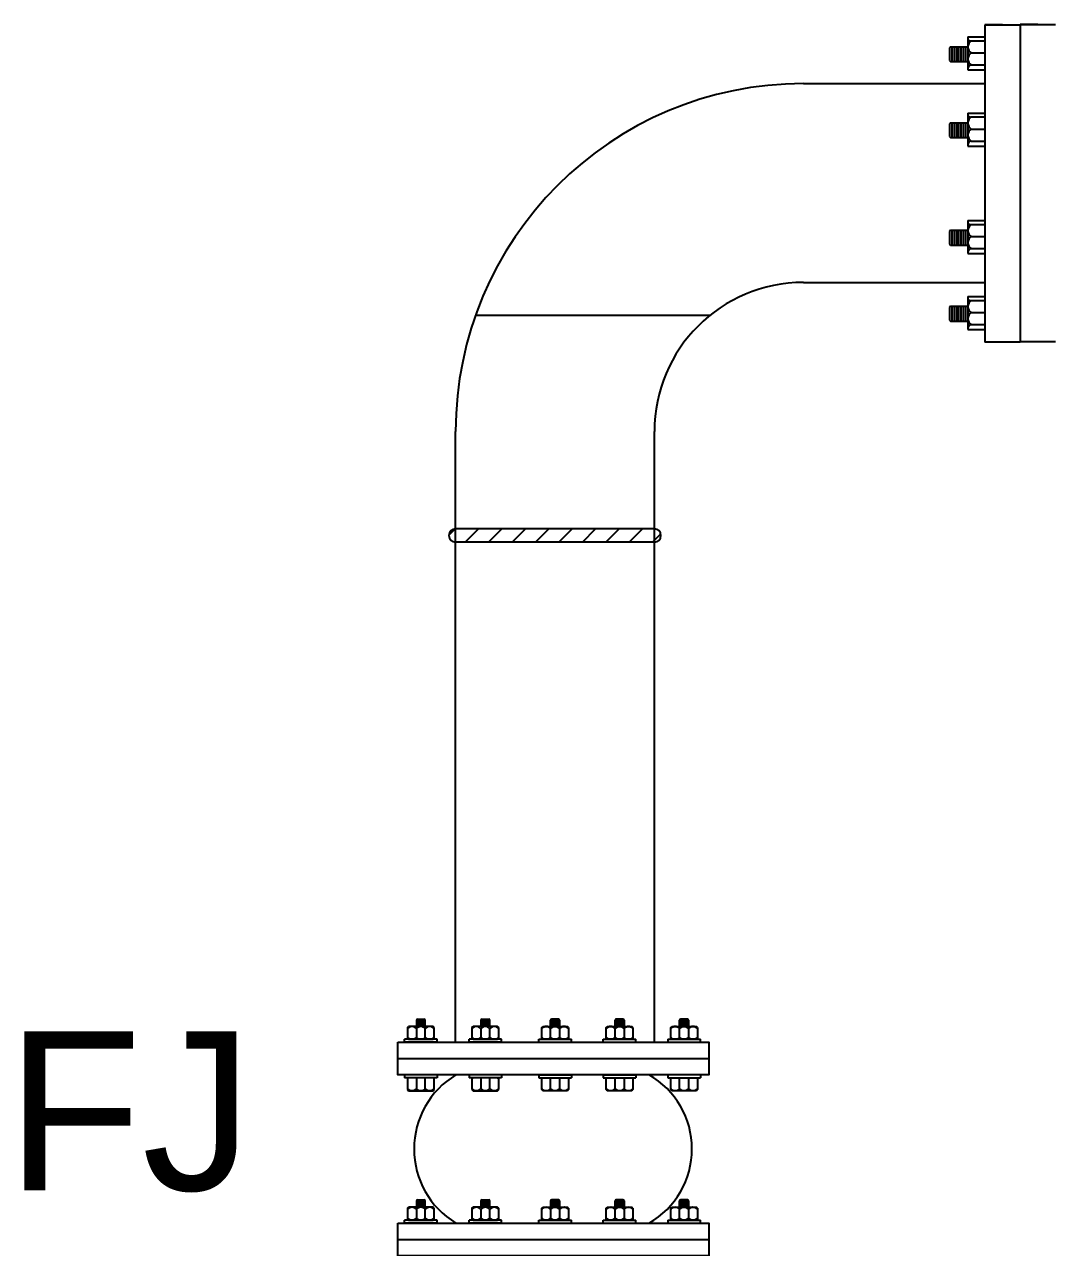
# Model space of a CAD drawing. Header units: inches. Extents: x 51172 to 63334, y -27893 to -10796.
# Drawn here: x 55906 to 56683, y -15551 to -14628 of the extents above; entities that cross this region are included whole.
import ezdxf

# ---------------------------------------------------------------- set-up
doc = ezdxf.new("R2010")
doc.units = ezdxf.units.IN
doc.header["$MEASUREMENT"] = 0
doc.styles.get("Standard").update_dxf_attribs({"font": 'arial.ttf'})

msp = doc.modelspace()

# ---------------------------------------------------------------- linework, layer by layer
for p, q in [((56630.53, -14628.67), (56643.83, -14628.67)), ((56630.53, -14628.67), (56630.53, -14868.2)), ((56643.83, -14628.67), (56630.53, -14628.67)), ((56643.83, -14628.67), (56657.14, -14628.67)), ((56670.45, -14628.49), (56657.14, -14628.49)), ((56657.14, -14628.49), (56670.45, -14628.49)), ((56657.14, -14628.49), (56657.14, -14868.02)), ((56670.45, -14628.49), (56683.76, -14628.49)), ((56604.68, -14645.27), (56603.82, -14646.13)), ((56603.82, -14646.13), (56603.82, -14655.58)), ((56604.68, -14645.27), (56617.65, -14645.27)), ((56605.54, -14645.27), (56605.54, -14656.44)), ((56605.54, -14645.27), (56605.54, -14656.44)), ((56607.25, -14645.27), (56607.25, -14656.44)), ((56607.25, -14645.27), (56607.25, -14656.44)), ((56607.25, -14645.27), (56607.25, -14656.44)), ((56608.97, -14645.27), (56608.97, -14656.44)), ((56610.69, -14645.27), (56610.69, -14656.44)), ((56612.4, -14645.27), (56612.4, -14656.44)), ((56614.12, -14645.27), (56614.12, -14656.44)), ((56615.84, -14645.27), (56615.84, -14656.44)), ((56617.65, -14637.95), (56630.53, -14637.95)), ((56617.65, -14637.95), (56617.65, -14662.84)), ((56620.26, -14640.93), (56630.53, -14640.93)), ((56603.82, -14655.58), (56604.68, -14656.44)), ((56620.26, -14650), (56630.53, -14650)), ((56604.68, -14656.44), (56617.65, -14656.44)), ((56617.65, -14662.84), (56630.53, -14662.84)), ((56620.26, -14659.08), (56630.53, -14659.08)), ((56493.55, -14673.13), (56630.53, -14673.13)), ((56617.65, -14695.33), (56630.53, -14695.33)), ((56617.65, -14695.33), (56617.65, -14720.23)), ((56620.26, -14698.31), (56630.53, -14698.31)), ((56604.68, -14702.65), (56603.82, -14703.51)), ((56603.82, -14703.51), (56603.82, -14712.97)), ((56604.68, -14702.65), (56617.65, -14702.65)), ((56605.54, -14702.65), (56605.54, -14713.83)), ((56605.54, -14702.65), (56605.54, -14713.83)), ((56607.25, -14702.65), (56607.25, -14713.83)), ((56607.25, -14702.65), (56607.25, -14713.83)), ((56607.25, -14702.65), (56607.25, -14713.83)), ((56608.97, -14702.65), (56608.97, -14713.83)), ((56610.69, -14702.65), (56610.69, -14713.83)), ((56612.4, -14702.65), (56612.4, -14713.83)), ((56614.12, -14702.65), (56614.12, -14713.83)), ((56615.84, -14702.65), (56615.84, -14713.83)), ((56620.26, -14707.39), (56630.53, -14707.39)), ((56603.82, -14712.97), (56604.68, -14713.83)), ((56604.68, -14713.83), (56617.65, -14713.83)), ((56620.26, -14716.47), (56630.53, -14716.47)), ((56617.65, -14720.23), (56630.53, -14720.23)), ((56604.68, -14783.8), (56603.82, -14784.66)), ((56603.82, -14784.66), (56603.82, -14794.12)), ((56604.68, -14783.8), (56617.65, -14783.8)), ((56605.54, -14783.8), (56605.54, -14794.98)), ((56605.54, -14783.8), (56605.54, -14794.98)), ((56607.25, -14783.8), (56607.25, -14794.98)), ((56607.25, -14783.8), (56607.25, -14794.98)), ((56607.25, -14783.8), (56607.25, -14794.98)), ((56608.97, -14783.8), (56608.97, -14794.98)), ((56610.69, -14783.8), (56610.69, -14794.98)), ((56612.4, -14783.8), (56612.4, -14794.98)), ((56614.12, -14783.8), (56614.12, -14794.98)), ((56615.84, -14783.8), (56615.84, -14794.98)), ((56617.65, -14776.49), (56630.53, -14776.49)), ((56617.65, -14776.49), (56617.65, -14801.38)), ((56620.26, -14779.46), (56630.53, -14779.46)), ((56620.26, -14788.54), (56630.53, -14788.54)), ((56603.82, -14794.12), (56604.68, -14794.98)), ((56604.68, -14794.98), (56617.65, -14794.98)), ((56617.65, -14801.38), (56630.53, -14801.38)), ((56620.26, -14797.62), (56630.53, -14797.62)), ((56493.55, -14823.13), (56630.53, -14823.13)), ((56617.65, -14833.87), (56630.53, -14833.87)), ((56617.65, -14833.87), (56617.65, -14858.76)), ((56620.26, -14836.84), (56630.53, -14836.84)), ((56422.84, -14848.13), (56246.06, -14848.13)), ((56604.68, -14841.18), (56603.82, -14842.04)), ((56603.82, -14842.04), (56603.82, -14851.5)), ((56604.68, -14841.18), (56617.65, -14841.18)), ((56605.54, -14841.18), (56605.54, -14852.36)), ((56605.54, -14841.18), (56605.54, -14852.36)), ((56607.25, -14841.18), (56607.25, -14852.36)), ((56607.25, -14841.18), (56607.25, -14852.36)), ((56607.25, -14841.18), (56607.25, -14852.36)), ((56608.97, -14841.18), (56608.97, -14852.36)), ((56610.69, -14841.18), (56610.69, -14852.36)), ((56612.4, -14841.18), (56612.4, -14852.36)), ((56614.12, -14841.18), (56614.12, -14852.36)), ((56615.84, -14841.18), (56615.84, -14852.36)), ((56620.26, -14845.92), (56630.53, -14845.92)), ((56603.82, -14851.5), (56604.68, -14852.36)), ((56604.68, -14852.36), (56617.65, -14852.36)), ((56620.26, -14855), (56630.53, -14855)), ((56617.65, -14858.76), (56630.53, -14858.76)), ((56657.14, -14867.84), (56670.45, -14867.84)), ((56670.45, -14867.84), (56683.76, -14867.84)), ((56630.53, -14868.02), (56643.83, -14868.02)), ((56643.83, -14868.02), (56657.14, -14868.02)), ((56231.05, -14943.13), (56231.05, -14935.63)), ((56381.05, -14943.13), (56381.05, -14935.63)), ((56231.05, -15396.5), (56231.05, -14943.13)), ((56381.05, -15396.5), (56381.05, -14943.13)), ((56381.05, -15009.13), (56231.05, -15009.13)), ((56381.05, -15019.13), (56231.05, -15019.13)), ((56391.17, -15394.27), (56391.17, -15396.5)), ((56391.18, -15530.68), (56391.18, -15532.9))]:
    msp.add_line(p, q)
at = {"linetype": 'Continuous'}
for p, q in [((56226.07, -15013.7), (56230.62, -15009.15)), ((56238.32, -15019.13), (56248.32, -15009.13)), ((56255.99, -15019.13), (56265.99, -15009.13)), ((56273.67, -15019.13), (56283.67, -15009.13)), ((56291.35, -15019.13), (56301.35, -15009.13)), ((56309.03, -15019.13), (56319.03, -15009.13)), ((56326.71, -15019.13), (56336.71, -15009.13)), ((56344.38, -15019.13), (56354.38, -15009.13)), ((56362.06, -15019.13), (56372.06, -15009.13)), ((56379.74, -15019.13), (56385.91, -15012.96)), ((56194.73, -15385.4), (56195.53, -15384.59)), ((56214.09, -15384.59), (56195.53, -15384.59)), ((56201.45, -15379.78), (56201.45, -15384.59)), ((56202.26, -15378.97), (56207.37, -15378.97)), ((56208.17, -15384.59), (56208.17, -15379.78)), ((56214.9, -15385.4), (56214.09, -15384.59)), ((56243.39, -15385.4), (56244.2, -15384.59)), ((56262.76, -15384.59), (56244.2, -15384.59)), ((56250.12, -15379.78), (56250.12, -15384.59)), ((56250.92, -15378.97), (56256.03, -15378.97)), ((56256.84, -15384.59), (56256.84, -15379.78)), ((56263.57, -15385.4), (56262.76, -15384.59)), ((56296.06, -15385.4), (56296.86, -15384.59)), ((56296.86, -15384.59), (56315.42, -15384.59)), ((56302.78, -15384.59), (56302.78, -15379.78)), ((56308.7, -15378.97), (56303.59, -15378.97)), ((56309.51, -15379.78), (56309.51, -15384.59)), ((56316.23, -15385.4), (56315.42, -15384.59)), ((56344.73, -15385.4), (56345.53, -15384.59)), ((56345.53, -15384.59), (56364.09, -15384.59)), ((56351.45, -15384.59), (56351.45, -15379.78)), ((56357.37, -15378.97), (56352.26, -15378.97)), ((56358.17, -15379.78), (56358.17, -15384.59)), ((56364.9, -15385.4), (56364.09, -15384.59)), ((56393.39, -15385.4), (56394.2, -15384.59)), ((56394.2, -15384.59), (56412.76, -15384.59)), ((56400.12, -15384.59), (56400.12, -15379.78)), ((56406.03, -15378.97), (56400.92, -15378.97)), ((56406.84, -15379.78), (56406.84, -15384.59)), ((56413.56, -15385.4), (56412.76, -15384.59)), ((56194.73, -15385.4), (56194.73, -15393.47)), ((56194.73, -15393.47), (56195.53, -15394.27)), ((56201.45, -15386.2), (56201.45, -15392.64)), ((56208.17, -15392.64), (56208.17, -15386.2)), ((56214.09, -15394.27), (56214.9, -15393.47)), ((56214.9, -15393.47), (56214.9, -15385.4)), ((56243.39, -15385.4), (56243.39, -15393.47)), ((56243.39, -15393.47), (56244.2, -15394.27)), ((56250.12, -15386.2), (56250.12, -15392.64)), ((56256.84, -15392.64), (56256.84, -15386.2)), ((56262.76, -15394.27), (56263.57, -15393.47)), ((56263.57, -15393.47), (56263.57, -15385.4)), ((56296.06, -15393.47), (56296.06, -15385.4)), ((56296.86, -15394.27), (56296.06, -15393.47)), ((56302.78, -15392.64), (56302.78, -15386.2)), ((56309.51, -15386.2), (56309.51, -15392.64)), ((56316.23, -15393.47), (56315.42, -15394.27)), ((56316.23, -15385.4), (56316.23, -15393.47)), ((56344.73, -15393.47), (56344.73, -15385.4)), ((56345.53, -15394.27), (56344.73, -15393.47)), ((56351.45, -15392.64), (56351.45, -15386.2)), ((56358.17, -15386.2), (56358.17, -15392.64)), ((56364.9, -15393.47), (56364.09, -15394.27)), ((56364.9, -15385.4), (56364.9, -15393.47)), ((56393.39, -15393.47), (56393.39, -15385.4)), ((56394.2, -15394.27), (56393.39, -15393.47)), ((56400.12, -15392.64), (56400.12, -15386.2)), ((56406.84, -15386.2), (56406.84, -15392.64)), ((56413.56, -15393.47), (56412.76, -15394.27)), ((56413.56, -15385.4), (56413.56, -15393.47)), ((56217.12, -15394.27), (56192.51, -15394.27)), ((56192.51, -15396.5), (56192.51, -15394.27)), ((56217.12, -15396.5), (56192.51, -15396.5)), ((56195.53, -15394.27), (56214.09, -15394.27)), ((56217.12, -15396.5), (56217.12, -15394.27)), ((56241.18, -15396.5), (56241.18, -15394.27)), ((56265.78, -15394.27), (56241.18, -15394.27)), ((56265.78, -15396.5), (56241.18, -15396.5)), ((56244.2, -15394.27), (56262.76, -15394.27)), ((56265.78, -15396.5), (56265.78, -15394.27)), ((56293.84, -15394.27), (56318.45, -15394.27)), ((56293.84, -15396.5), (56293.84, -15394.27)), ((56293.84, -15396.5), (56318.45, -15396.5)), ((56315.42, -15394.27), (56296.86, -15394.27)), ((56318.45, -15396.5), (56318.45, -15394.27)), ((56342.51, -15396.5), (56342.51, -15394.27)), ((56342.51, -15394.27), (56367.11, -15394.27)), ((56342.51, -15396.5), (56367.11, -15396.5)), ((56364.09, -15394.27), (56345.53, -15394.27)), ((56367.11, -15396.5), (56367.11, -15394.27)), ((56391.17, -15394.27), (56415.78, -15394.27)), ((56412.76, -15394.27), (56394.2, -15394.27)), ((56415.78, -15396.5), (56415.78, -15394.27)), ((56187.41, -15408.82), (56422.22, -15408.82)), ((56217.12, -15421.15), (56192.51, -15421.15)), ((56192.51, -15421.15), (56192.51, -15423.37)), ((56217.12, -15421.15), (56217.12, -15423.37)), ((56241.18, -15421.15), (56241.18, -15423.37)), ((56265.78, -15421.15), (56241.18, -15421.15)), ((56265.78, -15421.15), (56265.78, -15423.37)), ((56293.84, -15421.15), (56318.45, -15421.15)), ((56293.84, -15421.15), (56293.84, -15423.37)), ((56318.45, -15421.15), (56318.45, -15423.37)), ((56342.51, -15421.15), (56342.51, -15423.37)), ((56342.51, -15421.15), (56367.11, -15421.15)), ((56367.11, -15421.15), (56367.11, -15423.37)), ((56391.17, -15421.15), (56391.17, -15423.37)), ((56415.78, -15421.15), (56415.78, -15423.37)), ((56217.12, -15423.37), (56192.51, -15423.37)), ((56194.73, -15424.18), (56195.54, -15423.37)), ((56194.73, -15424.18), (56194.73, -15432.24)), ((56201.45, -15423.37), (56201.45, -15431.42)), ((56208.17, -15431.42), (56208.17, -15423.37)), ((56214.89, -15424.18), (56214.09, -15423.37)), ((56214.89, -15432.24), (56214.89, -15424.18)), ((56265.78, -15423.37), (56241.18, -15423.37)), ((56243.4, -15424.18), (56244.2, -15423.37)), ((56243.4, -15424.18), (56243.4, -15432.24)), ((56250.12, -15423.37), (56250.12, -15431.42)), ((56256.84, -15431.42), (56256.84, -15423.37)), ((56263.56, -15424.18), (56262.75, -15423.37)), ((56263.56, -15432.24), (56263.56, -15424.18)), ((56293.84, -15423.37), (56318.45, -15423.37)), ((56296.06, -15424.18), (56296.87, -15423.37)), ((56296.06, -15432.24), (56296.06, -15424.18)), ((56302.78, -15431.42), (56302.78, -15423.37)), ((56309.5, -15423.37), (56309.5, -15431.42)), ((56316.22, -15424.18), (56315.42, -15423.37)), ((56316.22, -15424.18), (56316.22, -15432.24)), ((56342.51, -15423.37), (56367.11, -15423.37)), ((56344.73, -15424.18), (56345.54, -15423.37)), ((56344.73, -15432.24), (56344.73, -15424.18)), ((56351.45, -15431.42), (56351.45, -15423.37)), ((56358.17, -15423.37), (56358.17, -15431.42)), ((56364.89, -15424.18), (56364.09, -15423.37)), ((56364.89, -15424.18), (56364.89, -15432.24)), ((56391.17, -15423.37), (56415.78, -15423.37)), ((56393.4, -15424.18), (56394.2, -15423.37)), ((56393.4, -15432.24), (56393.4, -15424.18)), ((56400.12, -15431.42), (56400.12, -15423.37)), ((56406.84, -15423.37), (56406.84, -15431.42)), ((56413.56, -15424.18), (56412.75, -15423.37)), ((56413.56, -15424.18), (56413.56, -15432.24)), ((56194.73, -15432.24), (56195.54, -15433.05)), ((56195.54, -15433.05), (56214.09, -15433.05)), ((56214.09, -15433.05), (56214.89, -15432.24)), ((56243.4, -15432.24), (56244.2, -15433.05)), ((56244.2, -15433.05), (56262.75, -15433.05)), ((56262.75, -15433.05), (56263.56, -15432.24)), ((56296.87, -15433.05), (56296.06, -15432.24)), ((56315.42, -15433.05), (56296.87, -15433.05)), ((56316.22, -15432.24), (56315.42, -15433.05)), ((56345.54, -15433.05), (56344.73, -15432.24)), ((56364.09, -15433.05), (56345.54, -15433.05)), ((56364.89, -15432.24), (56364.09, -15433.05)), ((56394.2, -15433.05), (56393.4, -15432.24)), ((56412.75, -15433.05), (56394.2, -15433.05)), ((56413.56, -15432.24), (56412.75, -15433.05)), ((56194.73, -15521.8), (56195.54, -15520.99)), ((56194.73, -15521.8), (56194.73, -15529.87)), ((56214.1, -15520.99), (56195.54, -15520.99)), ((56201.45, -15516.18), (56201.45, -15520.99)), ((56201.45, -15522.6), (56201.45, -15529.04)), ((56202.26, -15515.38), (56207.37, -15515.38)), ((56208.18, -15520.99), (56208.18, -15516.18)), ((56208.18, -15529.04), (56208.18, -15522.6)), ((56214.9, -15521.8), (56214.1, -15520.99)), ((56214.9, -15529.87), (56214.9, -15521.8)), ((56243.4, -15521.8), (56244.2, -15520.99)), ((56243.4, -15521.8), (56243.4, -15529.87)), ((56262.76, -15520.99), (56244.2, -15520.99)), ((56250.12, -15516.18), (56250.12, -15520.99)), ((56250.12, -15522.6), (56250.12, -15529.04)), ((56250.93, -15515.38), (56256.04, -15515.38)), ((56256.85, -15520.99), (56256.85, -15516.18)), ((56256.85, -15529.04), (56256.85, -15522.6)), ((56263.57, -15521.8), (56262.76, -15520.99)), ((56263.57, -15529.87), (56263.57, -15521.8)), ((56296.06, -15521.8), (56296.87, -15520.99)), ((56296.06, -15529.87), (56296.06, -15521.8)), ((56296.87, -15520.99), (56315.43, -15520.99)), ((56302.79, -15520.99), (56302.79, -15516.18)), ((56302.79, -15529.04), (56302.79, -15522.6)), ((56308.7, -15515.38), (56303.59, -15515.38)), ((56309.51, -15516.18), (56309.51, -15520.99)), ((56309.51, -15522.6), (56309.51, -15529.04)), ((56316.23, -15521.8), (56315.43, -15520.99)), ((56316.23, -15521.8), (56316.23, -15529.87)), ((56344.73, -15521.8), (56345.54, -15520.99)), ((56344.73, -15529.87), (56344.73, -15521.8)), ((56345.54, -15520.99), (56364.09, -15520.99)), ((56351.45, -15520.99), (56351.45, -15516.18)), ((56351.45, -15529.04), (56351.45, -15522.6)), ((56357.37, -15515.38), (56352.26, -15515.38)), ((56358.18, -15516.18), (56358.18, -15520.99)), ((56358.18, -15522.6), (56358.18, -15529.04)), ((56364.9, -15521.8), (56364.09, -15520.99)), ((56364.9, -15521.8), (56364.9, -15529.87)), ((56393.4, -15521.8), (56394.2, -15520.99)), ((56393.4, -15529.87), (56393.4, -15521.8)), ((56394.2, -15520.99), (56412.76, -15520.99)), ((56400.12, -15520.99), (56400.12, -15516.18)), ((56400.12, -15529.04), (56400.12, -15522.6)), ((56406.04, -15515.38), (56400.93, -15515.38)), ((56406.84, -15516.18), (56406.84, -15520.99)), ((56406.84, -15522.6), (56406.84, -15529.04)), ((56413.57, -15521.8), (56412.76, -15520.99)), ((56413.57, -15521.8), (56413.57, -15529.87)), ((56217.12, -15530.68), (56192.51, -15530.68)), ((56192.51, -15532.9), (56192.51, -15530.68)), ((56194.73, -15529.87), (56195.54, -15530.68)), ((56195.54, -15530.68), (56214.1, -15530.68)), ((56214.1, -15530.68), (56214.9, -15529.87)), ((56217.12, -15532.9), (56217.12, -15530.68)), ((56241.18, -15532.9), (56241.18, -15530.68)), ((56265.79, -15530.68), (56241.18, -15530.68)), ((56243.4, -15529.87), (56244.2, -15530.68)), ((56244.2, -15530.68), (56262.76, -15530.68)), ((56262.76, -15530.68), (56263.57, -15529.87)), ((56265.79, -15532.9), (56265.79, -15530.68)), ((56293.84, -15530.68), (56318.45, -15530.68)), ((56293.84, -15532.9), (56293.84, -15530.68)), ((56296.87, -15530.68), (56296.06, -15529.87)), ((56315.43, -15530.68), (56296.87, -15530.68)), ((56316.23, -15529.87), (56315.43, -15530.68)), ((56318.45, -15532.9), (56318.45, -15530.68)), ((56342.51, -15532.9), (56342.51, -15530.68)), ((56342.51, -15530.68), (56367.12, -15530.68)), ((56345.54, -15530.68), (56344.73, -15529.87)), ((56364.09, -15530.68), (56345.54, -15530.68)), ((56364.9, -15529.87), (56364.09, -15530.68)), ((56367.12, -15532.9), (56367.12, -15530.68)), ((56391.18, -15530.68), (56415.79, -15530.68)), ((56394.2, -15530.68), (56393.4, -15529.87)), ((56412.76, -15530.68), (56394.2, -15530.68)), ((56413.57, -15529.87), (56412.76, -15530.68)), ((56415.79, -15532.9), (56415.79, -15530.68)), ((56217.12, -15532.9), (56192.51, -15532.9)), ((56265.79, -15532.9), (56241.18, -15532.9)), ((56293.84, -15532.9), (56318.45, -15532.9)), ((56342.51, -15532.9), (56367.12, -15532.9)), ((56187.41, -15545.23), (56422.22, -15545.23))]:
    msp.add_line(p, q, dxfattribs=at)
for points in [[(56187.41, -15396.5), (56422.22, -15396.5), (56422.22, -15421.15), (56187.41, -15421.15)], [(56187.41, -15532.9), (56422.22, -15532.9), (56422.22, -15557.55), (56187.41, -15557.55)]]:
    msp.add_lwpolyline(points, close=True, dxfattribs=at)
for centre, radius, start, end in [((56619.78, -14638.71), 2.26, 160.39928, 282.13373), ((56622.9, -14645.46), 5.25, 120.15978, 239.84022), ((56622.89, -14654.54), 5.25, 120.12104, 239.87896), ((56620.71, -14662.18), 3.13, 98.31764, 192.18536), ((56493.55, -14935.63), 262.5, 90, 180), ((56619.78, -14696.09), 2.26, 160.39928, 282.13373), ((56622.9, -14702.85), 5.25, 120.15978, 239.84022), ((56622.89, -14711.93), 5.25, 120.12104, 239.87896), ((56620.71, -14719.57), 3.13, 98.31764, 192.18536), ((56619.78, -14777.25), 2.26, 160.39928, 282.13373), ((56622.9, -14784), 5.25, 120.15978, 239.84022), ((56622.89, -14793.08), 5.25, 120.12104, 239.87896), ((56620.71, -14800.72), 3.13, 98.31764, 192.18536), ((56493.55, -14935.63), 112.5, 90, 180), ((56619.78, -14834.63), 2.26, 160.39928, 282.13373), ((56622.9, -14841.38), 5.25, 120.15978, 239.84022), ((56622.89, -14850.46), 5.25, 120.12104, 239.87896), ((56620.71, -14858.1), 3.13, 98.31764, 192.18536), ((56231.05, -15014.13), 5, 90, 270), ((56381.05, -15014.13), 5, 270, 90), ((56264.96, -15477.02), 65.29, 121.15663, 238.84736), ((56345.01, -15477.03), 64.44, 299.88263, 60.12135)]:
    msp.add_arc(centre, radius, start, end)
for centre, radius, start, end in [((56198.09, -15388.96), 4.35, 39.38487, 140.61513), ((56202.26, -15379.78), 0.807, 90, 180), ((56202, -15396.87), 16.84, 68.48244, 91.85934), ((56204.81, -15388.96), 4.35, 39.38487, 140.61513), ((56202, -15396.87), 16.04, 67.3413, 91.85934), ((56202, -15396.87), 15.23, 66.06807, 91.85934), ((56202, -15396.87), 14.42, 64.63744, 91.85934), ((56202, -15396.87), 13.62, 64.36191, 91.85934), ((56202, -15396.87), 12.81, 73.4025, 91.85934), ((56202, -15396.87), 17.65, 69.51152, 91.03832), ((56207.37, -15379.78), 0.807, 0, 90), ((56211.54, -15388.96), 4.35, 39.38487, 140.61513), ((56246.76, -15388.96), 4.35, 39.38487, 140.61513), ((56250.92, -15379.78), 0.807, 90, 180), ((56250.66, -15396.87), 16.84, 68.48244, 91.85934), ((56253.48, -15388.96), 4.35, 39.38487, 140.61513), ((56250.66, -15396.87), 16.04, 67.3413, 91.85934), ((56250.66, -15396.87), 15.23, 66.06807, 91.85934), ((56250.66, -15396.87), 14.42, 64.63744, 91.85934), ((56250.66, -15396.87), 13.62, 64.36191, 91.85934), ((56250.66, -15396.87), 12.81, 73.4025, 91.85934), ((56250.66, -15396.87), 17.65, 69.51152, 91.03832), ((56256.03, -15379.78), 0.807, 0, 90), ((56260.2, -15388.96), 4.35, 39.38487, 140.61513), ((56299.42, -15388.96), 4.35, 39.38487, 140.61513), ((56303.59, -15379.78), 0.807, 90, 180), ((56308.96, -15396.87), 17.65, 88.96168, 110.48848), ((56308.96, -15396.87), 16.84, 88.14066, 111.51756), ((56308.96, -15396.87), 16.04, 88.14066, 112.6587), ((56308.96, -15396.87), 15.23, 88.14066, 113.93193), ((56308.96, -15396.87), 14.42, 88.14066, 115.36256), ((56306.14, -15388.96), 4.35, 39.38487, 140.61513), ((56308.96, -15396.87), 13.62, 88.14066, 115.63809), ((56308.96, -15396.87), 12.81, 88.14066, 106.5975), ((56308.7, -15379.78), 0.807, 0, 90), ((56312.87, -15388.96), 4.35, 39.38487, 140.61513), ((56348.09, -15388.96), 4.35, 39.38487, 140.61513), ((56352.26, -15379.78), 0.807, 90, 180), ((56357.63, -15396.87), 17.65, 88.96168, 110.48848), ((56357.63, -15396.87), 16.84, 88.14066, 111.51756), ((56357.63, -15396.87), 16.04, 88.14066, 112.6587), ((56357.63, -15396.87), 15.23, 88.14066, 113.93193), ((56357.63, -15396.87), 14.42, 88.14066, 115.36256), ((56354.81, -15388.96), 4.35, 39.38487, 140.61513), ((56357.63, -15396.87), 13.62, 88.14066, 115.63809), ((56357.63, -15396.87), 12.81, 88.14066, 106.5975), ((56357.37, -15379.78), 0.807, 0, 90), ((56361.53, -15388.96), 4.35, 39.38487, 140.61513), ((56396.75, -15388.96), 4.35, 39.38487, 140.61513), ((56400.92, -15379.78), 0.807, 90, 180), ((56406.29, -15396.87), 17.65, 88.96168, 110.48848), ((56406.29, -15396.87), 16.84, 88.14066, 111.51756), ((56406.29, -15396.87), 16.04, 88.14066, 112.6587), ((56406.29, -15396.87), 15.23, 88.14066, 113.93193), ((56406.29, -15396.87), 14.42, 88.14066, 115.36256), ((56403.48, -15388.96), 4.35, 39.38487, 140.61513), ((56406.29, -15396.87), 13.62, 88.14066, 115.63809), ((56406.29, -15396.87), 12.81, 88.14066, 106.5975), ((56406.03, -15379.78), 0.807, 0, 90), ((56410.2, -15388.96), 4.35, 39.38487, 140.61513), ((56198.09, -15389.88), 4.35, 219.38487, 320.61513), ((56204.81, -15389.88), 4.35, 219.38487, 320.61513), ((56211.54, -15389.88), 4.35, 219.38487, 320.61513), ((56246.76, -15389.88), 4.35, 219.38487, 320.61513), ((56253.48, -15389.88), 4.35, 219.38487, 320.61513), ((56260.2, -15389.88), 4.35, 219.38487, 320.61513), ((56299.42, -15389.88), 4.35, 219.38487, 320.61513), ((56306.14, -15389.88), 4.35, 219.38487, 320.61513), ((56312.87, -15389.88), 4.35, 219.38487, 320.61513), ((56348.09, -15389.88), 4.35, 219.38487, 320.61513), ((56354.81, -15389.88), 4.35, 219.38487, 320.61513), ((56361.53, -15389.88), 4.35, 219.38487, 320.61513), ((56396.75, -15389.88), 4.35, 219.38487, 320.61513), ((56403.48, -15389.88), 4.35, 219.38487, 320.61513), ((56410.2, -15389.88), 4.35, 219.38487, 320.61513), ((56198.09, -15428.66), 4.35, 219.38487, 320.61513), ((56204.81, -15428.66), 4.35, 219.38487, 320.61513), ((56211.53, -15428.66), 4.35, 219.38487, 320.61513), ((56246.76, -15428.66), 4.35, 219.38487, 320.61513), ((56253.48, -15428.66), 4.35, 219.38487, 320.61513), ((56260.2, -15428.66), 4.35, 219.38487, 320.61513), ((56299.42, -15428.66), 4.35, 219.38487, 320.61513), ((56306.14, -15428.66), 4.35, 219.38487, 320.61513), ((56312.86, -15428.66), 4.35, 219.38487, 320.61513), ((56348.09, -15428.66), 4.35, 219.38487, 320.61513), ((56354.81, -15428.66), 4.35, 219.38487, 320.61513), ((56361.53, -15428.66), 4.35, 219.38487, 320.61513), ((56396.76, -15428.66), 4.35, 219.38487, 320.61513), ((56403.48, -15428.66), 4.35, 219.38487, 320.61513), ((56410.2, -15428.66), 4.35, 219.38487, 320.61513), ((56198.09, -15525.36), 4.35, 39.38487, 140.61513), ((56202.26, -15516.18), 0.807, 90, 180), ((56202, -15533.27), 16.84, 68.48244, 91.85934), ((56204.82, -15525.36), 4.35, 39.38487, 140.61513), ((56202, -15533.27), 16.04, 67.3413, 91.85934), ((56202, -15533.27), 15.23, 66.06807, 91.85934), ((56202, -15533.27), 14.42, 64.63744, 91.85934), ((56202, -15533.27), 13.62, 64.36191, 91.85934), ((56202, -15533.27), 12.81, 73.4025, 91.85934), ((56202, -15533.27), 17.65, 69.51152, 91.03832), ((56207.37, -15516.18), 0.807, 0, 90), ((56211.54, -15525.36), 4.35, 39.38487, 140.61513), ((56246.76, -15525.36), 4.35, 39.38487, 140.61513), ((56250.93, -15516.18), 0.807, 90, 180), ((56250.67, -15533.27), 16.84, 68.48244, 91.85934), ((56253.48, -15525.36), 4.35, 39.38487, 140.61513), ((56250.67, -15533.27), 16.04, 67.3413, 91.85934), ((56250.67, -15533.27), 15.23, 66.06807, 91.85934), ((56250.67, -15533.27), 14.42, 64.63744, 91.85934), ((56250.67, -15533.27), 13.62, 64.36191, 91.85934), ((56250.67, -15533.27), 12.81, 73.4025, 91.85934), ((56250.67, -15533.27), 17.65, 69.51152, 91.03832), ((56256.04, -15516.18), 0.807, 0, 90), ((56260.21, -15525.36), 4.35, 39.38487, 140.61513), ((56299.42, -15525.36), 4.35, 39.38487, 140.61513), ((56303.59, -15516.18), 0.807, 90, 180), ((56308.96, -15533.27), 17.65, 88.96168, 110.48848), ((56308.96, -15533.27), 16.84, 88.14066, 111.51756), ((56308.96, -15533.27), 16.04, 88.14066, 112.6587), ((56308.96, -15533.27), 15.23, 88.14066, 113.93193), ((56308.96, -15533.27), 14.42, 88.14066, 115.36256), ((56306.15, -15525.36), 4.35, 39.38487, 140.61513), ((56308.96, -15533.27), 13.62, 88.14066, 115.63809), ((56308.96, -15533.27), 12.81, 88.14066, 106.5975), ((56308.7, -15516.18), 0.807, 0, 90), ((56312.87, -15525.36), 4.35, 39.38487, 140.61513), ((56348.09, -15525.36), 4.35, 39.38487, 140.61513), ((56352.26, -15516.18), 0.807, 90, 180), ((56357.63, -15533.27), 17.65, 88.96168, 110.48848), ((56357.63, -15533.27), 16.84, 88.14066, 111.51756), ((56357.63, -15533.27), 16.04, 88.14066, 112.6587), ((56357.63, -15533.27), 15.23, 88.14066, 113.93193), ((56357.63, -15533.27), 14.42, 88.14066, 115.36256), ((56354.81, -15525.36), 4.35, 39.38487, 140.61513), ((56357.63, -15533.27), 13.62, 88.14066, 115.63809), ((56357.63, -15533.27), 12.81, 88.14066, 106.5975), ((56357.37, -15516.18), 0.807, 0, 90), ((56361.54, -15525.36), 4.35, 39.38487, 140.61513), ((56396.76, -15525.36), 4.35, 39.38487, 140.61513), ((56400.93, -15516.18), 0.807, 90, 180), ((56406.3, -15533.27), 17.65, 88.96168, 110.48848), ((56406.3, -15533.27), 16.84, 88.14066, 111.51756), ((56406.3, -15533.27), 16.04, 88.14066, 112.6587), ((56406.3, -15533.27), 15.23, 88.14066, 113.93193), ((56406.3, -15533.27), 14.42, 88.14066, 115.36256), ((56403.48, -15525.36), 4.35, 39.38487, 140.61513), ((56406.3, -15533.27), 13.62, 88.14066, 115.63809), ((56406.3, -15533.27), 12.81, 88.14066, 106.5975), ((56406.04, -15516.18), 0.807, 0, 90), ((56410.21, -15525.36), 4.35, 39.38487, 140.61513), ((56198.09, -15526.28), 4.35, 219.38487, 320.61513), ((56204.82, -15526.28), 4.35, 219.38487, 320.61513), ((56211.54, -15526.28), 4.35, 219.38487, 320.61513), ((56246.76, -15526.28), 4.35, 219.38487, 320.61513), ((56253.48, -15526.28), 4.35, 219.38487, 320.61513), ((56260.21, -15526.28), 4.35, 219.38487, 320.61513), ((56299.42, -15526.28), 4.35, 219.38487, 320.61513), ((56306.15, -15526.28), 4.35, 219.38487, 320.61513), ((56312.87, -15526.28), 4.35, 219.38487, 320.61513), ((56348.09, -15526.28), 4.35, 219.38487, 320.61513), ((56354.81, -15526.28), 4.35, 219.38487, 320.61513), ((56361.54, -15526.28), 4.35, 219.38487, 320.61513), ((56396.76, -15526.28), 4.35, 219.38487, 320.61513), ((56403.48, -15526.28), 4.35, 219.38487, 320.61513), ((56410.21, -15526.28), 4.35, 219.38487, 320.61513)]:
    msp.add_arc(centre, radius, start, end, dxfattribs=at)

# ---------------------------------------------------------------- texts
msp.add_text('FJ', height=120).set_placement((55891.88, -15508.16))

doc.saveas('drawing.dxf')
